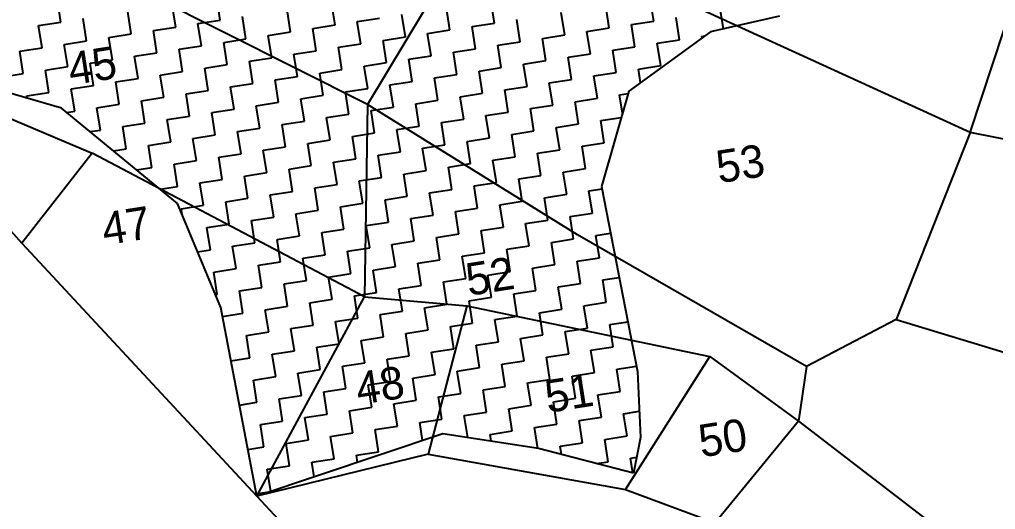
# Model space of a CAD drawing. Header units: metres. Extents: x 288492 to 290465, y 1999120 to 2001541.
# Drawn here: x 288922.2 to 289137, y 1999288.9 to 1999396.6 of the extents above; entities that cross this region are included whole.
import ezdxf
from ezdxf.enums import TextEntityAlignment as Align

# ---------------------------------------------------------------- set-up
doc = ezdxf.new("R2010")
doc.units = ezdxf.units.M
doc.header["$MEASUREMENT"] = 0
for name, color, linetype in [('POLY_HATCH', 12, 'Continuous'), ('POLY_PARCEL', 6, 'Continuous'), ('TEXT_PARCEL', 7, 'Continuous'), ('V_BOUND_LINE', 7, 'Continuous')]:
    doc.layers.add(name, color=color, linetype=linetype)
doc.styles.add('TEXT_MAP', font='KRDEV050.TTF')

# ---------------------------------------------------------------- blocks, each defined once
blk = doc.blocks.new('25')
at = {"layer": 'POLY_HATCH', "linetype": 'Continuous'}
for p, q in [((288917.42, 1999349.94), (288916.65, 1999354.99)), ((288943.47, 1999348.71), (288942.7, 1999353.77)), ((288953.58, 1999350.25), (288952.81, 1999355.3)), ((288979.63, 1999349.03), (288978.86, 1999354.08)), ((289015.79, 1999349.34), (289015.02, 1999354.39)), ((289051.95, 1999349.65), (289051.19, 1999354.71)), ((288933.35, 1999347.18), (288932.59, 1999352.24)), ((288969.52, 1999347.49), (288968.75, 1999352.55)), ((289005.68, 1999347.8), (289004.91, 1999352.86)), ((289031.73, 1999346.58), (289030.96, 1999351.64)), ((289041.84, 1999348.12), (289041.07, 1999353.17)), ((289067.75, 1999347.82), (289067.12, 1999351.95)), ((288912.36, 1999349.17), (288917.42, 1999349.94)), ((288913.13, 1999344.11), (288912.36, 1999349.17)), ((288923.24, 1999345.65), (288922.47, 1999350.7)), ((288948.52, 1999349.48), (288953.58, 1999350.25)), ((288949.29, 1999344.42), (288948.52, 1999349.48)), ((288959.4, 1999345.96), (288958.64, 1999351.01)), ((288984.69, 1999349.79), (288989.74, 1999350.56)), ((288985.45, 1999344.74), (288984.69, 1999349.79)), ((288995.57, 1999346.27), (288994.8, 1999351.33)), ((289010.73, 1999348.57), (289015.79, 1999349.34)), ((289021.61, 1999345.05), (289020.85, 1999350.1)), ((289046.9, 1999348.88), (289051.95, 1999349.65)), ((289057.78, 1999345.36), (289057.01, 1999350.42)), ((288928.3, 1999346.41), (288933.35, 1999347.18)), ((288938.41, 1999347.95), (288943.47, 1999348.71)), ((288939.18, 1999342.89), (288938.41, 1999347.95)), ((288964.46, 1999346.73), (288969.52, 1999347.49)), ((288974.57, 1999348.26), (288979.63, 1999349.03)), ((288975.34, 1999343.2), (288974.57, 1999348.26)), ((289000.62, 1999347.04), (289005.68, 1999347.8)), ((289001.39, 1999341.98), (289000.62, 1999347.04)), ((289011.5, 1999343.51), (289010.73, 1999348.57)), ((289036.78, 1999347.35), (289041.84, 1999348.12)), ((289037.55, 1999342.29), (289036.78, 1999347.35)), ((289047.66, 1999343.83), (289046.9, 1999348.88)), ((288918.19, 1999344.88), (288923.24, 1999345.65)), ((288918.95, 1999339.82), (288918.19, 1999344.88)), ((288929.07, 1999341.36), (288928.3, 1999346.41)), ((288954.35, 1999345.19), (288959.4, 1999345.96)), ((288955.11, 1999340.13), (288954.35, 1999345.19)), ((288965.23, 1999341.67), (288964.46, 1999346.73)), ((288980.4, 1999343.97), (288985.45, 1999344.74)), ((288990.51, 1999345.5), (288995.57, 1999346.27)), ((288991.28, 1999340.45), (288990.51, 1999345.5)), ((289016.56, 1999344.28), (289021.61, 1999345.05)), ((289026.67, 1999345.81), (289031.73, 1999346.58)), ((289027.44, 1999340.76), (289026.67, 1999345.81)), ((289052.72, 1999344.59), (289057.78, 1999345.36)), ((289062.83, 1999346.13), (289063.53, 1999346.23)), ((289062.89, 1999345.77), (289062.83, 1999346.13)), ((288908.07, 1999343.35), (288913.13, 1999344.11)), ((288908.84, 1999338.29), (288908.07, 1999343.35)), ((288934.12, 1999342.12), (288939.18, 1999342.89)), ((288944.23, 1999343.66), (288949.29, 1999344.42)), ((288945, 1999338.6), (288944.23, 1999343.66)), ((288970.28, 1999342.44), (288975.34, 1999343.2)), ((288981.16, 1999338.91), (288980.4, 1999343.97)), ((289006.45, 1999342.75), (289011.5, 1999343.51)), ((289007.21, 1999337.69), (289006.45, 1999342.75)), ((289017.32, 1999339.22), (289016.56, 1999344.28)), ((289042.61, 1999343.06), (289047.66, 1999343.83)), ((289043.37, 1999338), (289042.61, 1999343.06)), ((289053.49, 1999339.54), (289052.72, 1999344.59)), ((288924.01, 1999340.59), (288929.07, 1999341.36)), ((288924.78, 1999335.53), (288924.01, 1999340.59)), ((288934.89, 1999337.07), (288934.12, 1999342.12)), ((288960.17, 1999340.9), (288965.23, 1999341.67)), ((288960.94, 1999335.85), (288960.17, 1999340.9)), ((288971.05, 1999337.38), (288970.28, 1999342.44)), ((288986.22, 1999339.68), (288991.28, 1999340.45)), ((288996.33, 1999341.21), (289001.39, 1999341.98)), ((288997.1, 1999336.16), (288996.33, 1999341.21)), ((289022.38, 1999339.99), (289027.44, 1999340.76)), ((289032.49, 1999341.53), (289037.55, 1999342.29)), ((289033.26, 1999336.47), (289032.49, 1999341.53)), ((288903.78, 1999337.52), (288908.84, 1999338.29)), ((288913.9, 1999339.06), (288918.95, 1999339.82)), ((288914.66, 1999334), (288913.9, 1999339.06)), ((288939.94, 1999337.83), (288945, 1999338.6)), ((288950.06, 1999339.37), (288955.11, 1999340.13)), ((288950.82, 1999334.31), (288950.06, 1999339.37)), ((288976.11, 1999338.15), (288981.16, 1999338.91)), ((288976.87, 1999333.09), (288976.11, 1999338.15)), ((288986.99, 1999334.62), (288986.22, 1999339.68)), ((289012.27, 1999338.46), (289017.32, 1999339.22)), ((289013.04, 1999333.4), (289012.27, 1999338.46)), ((289023.15, 1999334.94), (289022.38, 1999339.99)), ((289048.43, 1999338.77), (289053.49, 1999339.54)), ((289048.9, 1999335.68), (289048.43, 1999338.77)), ((288929.83, 1999336.3), (288934.89, 1999337.07)), ((288930.6, 1999331.24), (288929.83, 1999336.3)), ((288940.71, 1999332.78), (288939.94, 1999337.83)), ((288965.99, 1999336.61), (288971.05, 1999337.38)), ((288966.76, 1999331.56), (288965.99, 1999336.61)), ((288992.04, 1999335.39), (288997.1, 1999336.16)), ((289002.16, 1999336.92), (289007.21, 1999337.69)), ((289002.92, 1999331.87), (289002.16, 1999336.92)), ((289028.2, 1999335.7), (289033.26, 1999336.47)), ((289038.32, 1999337.24), (289043.37, 1999338)), ((289039.08, 1999332.18), (289038.32, 1999337.24)), ((288909.61, 1999333.23), (288914.66, 1999334)), ((288919.72, 1999334.77), (288924.78, 1999335.53)), ((288920.49, 1999329.71), (288919.72, 1999334.77)), ((288945.77, 1999333.54), (288950.82, 1999334.31)), ((288955.88, 1999335.08), (288960.94, 1999335.85)), ((288956.65, 1999330.02), (288955.88, 1999335.08)), ((288981.93, 1999333.86), (288986.99, 1999334.62)), ((288982.7, 1999328.8), (288981.93, 1999333.86)), ((288992.81, 1999330.33), (288992.04, 1999335.39)), ((289018.09, 1999334.17), (289023.15, 1999334.94)), ((289018.86, 1999329.11), (289018.09, 1999334.17)), ((289028.97, 1999330.65), (289028.2, 1999335.7)), ((288909.69, 1999332.7), (288909.61, 1999333.23)), ((288935.66, 1999332.01), (288940.71, 1999332.78)), ((288936.42, 1999326.95), (288935.66, 1999332.01)), ((288946.53, 1999328.49), (288945.77, 1999333.54)), ((288961.7, 1999330.79), (288966.76, 1999331.56)), ((288971.82, 1999332.32), (288976.87, 1999333.09)), ((288972.58, 1999327.27), (288971.82, 1999332.32)), ((288997.87, 1999331.1), (289002.92, 1999331.87)), ((289007.98, 1999332.63), (289013.04, 1999333.4)), ((289008.75, 1999327.58), (289007.98, 1999332.63)), ((289034.03, 1999331.41), (289039.08, 1999332.18)), ((289044.14, 1999332.95), (289046.05, 1999333.24)), ((289044.77, 1999328.78), (289044.14, 1999332.95)), ((288918.69, 1999329.44), (288920.49, 1999329.71)), ((288925.54, 1999330.48), (288930.6, 1999331.24)), ((288926.31, 1999325.42), (288925.54, 1999330.48)), ((288951.59, 1999329.26), (288956.65, 1999330.02)), ((288952.36, 1999324.2), (288951.59, 1999329.26)), ((288962.47, 1999325.73), (288961.7, 1999330.79)), ((288987.75, 1999329.57), (288992.81, 1999330.33)), ((288988.52, 1999324.51), (288987.75, 1999329.57)), ((288998.63, 1999326.04), (288997.87, 1999331.1)), ((289023.91, 1999329.88), (289028.97, 1999330.65)), ((289024.68, 1999324.82), (289023.91, 1999329.88)), ((289034.79, 1999326.36), (289034.03, 1999331.41)), ((288941.48, 1999327.72), (288946.53, 1999328.49)), ((288942.25, 1999322.66), (288941.48, 1999327.72)), ((288967.53, 1999326.5), (288972.58, 1999327.27)), ((288977.64, 1999328.03), (288982.7, 1999328.8)), ((288978.41, 1999322.98), (288977.64, 1999328.03)), ((289003.69, 1999326.81), (289008.75, 1999327.58)), ((289013.8, 1999328.34), (289018.86, 1999329.11)), ((289014.57, 1999323.29), (289013.8, 1999328.34)), ((289039.85, 1999327.12), (289044.5, 1999327.83)), ((289040.62, 1999322.07), (289039.85, 1999327.12)), ((288923.97, 1999325.07), (288926.31, 1999325.42)), ((288931.37, 1999326.19), (288936.42, 1999326.95)), ((288932.13, 1999321.13), (288931.37, 1999326.19)), ((288957.41, 1999324.97), (288962.47, 1999325.73)), ((288958.18, 1999319.91), (288957.41, 1999324.97)), ((288968.29, 1999321.44), (288967.53, 1999326.5)), ((288993.58, 1999325.28), (288998.63, 1999326.04)), ((288994.34, 1999320.22), (288993.58, 1999325.28)), ((289004.46, 1999321.75), (289003.69, 1999326.81)), ((289019.63, 1999324.06), (289024.68, 1999324.82)), ((289029.74, 1999325.59), (289034.79, 1999326.36)), ((289030.51, 1999320.53), (289029.74, 1999325.59)), ((288937.19, 1999321.9), (288942.25, 1999322.66)), ((288947.3, 1999323.43), (288952.36, 1999324.2)), ((288948.07, 1999318.38), (288947.3, 1999323.43)), ((288973.35, 1999322.21), (288978.41, 1999322.98)), ((288983.46, 1999323.74), (288988.52, 1999324.51)), ((288984.23, 1999318.69), (288983.46, 1999323.74)), ((289009.51, 1999322.52), (289014.57, 1999323.29)), ((289020.39, 1999319), (289019.63, 1999324.06)), ((288929.24, 1999320.69), (288932.13, 1999321.13)), ((288937.96, 1999316.84), (288937.19, 1999321.9)), ((288963.24, 1999320.68), (288968.29, 1999321.44)), ((288964, 1999315.62), (288963.24, 1999320.68)), ((288974.12, 1999317.15), (288973.35, 1999322.21)), ((288999.4, 1999320.99), (289004.46, 1999321.75)), ((289000.17, 1999315.93), (288999.4, 1999320.99)), ((289010.28, 1999317.47), (289009.51, 1999322.52)), ((289025.45, 1999319.77), (289030.51, 1999320.53)), ((289035.56, 1999321.3), (289040.62, 1999322.07)), ((289036.33, 1999316.24), (289035.56, 1999321.3)), ((288943.01, 1999317.61), (288948.07, 1999318.38)), ((288953.13, 1999319.14), (288958.18, 1999319.91)), ((288953.89, 1999314.09), (288953.13, 1999319.14)), ((288979.17, 1999317.92), (288984.23, 1999318.69)), ((288989.29, 1999319.45), (288994.34, 1999320.22)), ((288990.05, 1999314.4), (288989.29, 1999319.45)), ((289015.34, 1999318.23), (289020.39, 1999319)), ((289016.1, 1999313.18), (289015.34, 1999318.23)), ((289026.22, 1999314.71), (289025.45, 1999319.77)), ((288934.52, 1999316.32), (288937.96, 1999316.84)), ((288943.78, 1999312.55), (288943.01, 1999317.61)), ((288969.06, 1999316.39), (288974.12, 1999317.15)), ((288969.83, 1999311.33), (288969.06, 1999316.39)), ((288979.94, 1999312.86), (288979.17, 1999317.92)), ((289005.22, 1999316.7), (289010.28, 1999317.47)), ((289005.99, 1999311.64), (289005.22, 1999316.7)), ((289031.27, 1999315.48), (289036.33, 1999316.24)), ((288948.84, 1999313.32), (288953.89, 1999314.09)), ((288958.95, 1999314.85), (288964, 1999315.62)), ((288959.72, 1999309.8), (288958.95, 1999314.85)), ((288985, 1999313.63), (288990.05, 1999314.4)), ((288995.11, 1999315.16), (289000.17, 1999315.93)), ((288995.88, 1999310.11), (288995.11, 1999315.16)), ((289021.16, 1999313.94), (289026.22, 1999314.71)), ((289021.93, 1999308.89), (289021.16, 1999313.94)), ((289032.04, 1999310.42), (289031.27, 1999315.48)), ((288939.79, 1999311.95), (288943.78, 1999312.55)), ((288949.6, 1999308.26), (288948.84, 1999313.32)), ((288974.88, 1999312.1), (288979.94, 1999312.86)), ((288975.65, 1999307.04), (288974.88, 1999312.1)), ((288985.76, 1999308.57), (288985, 1999313.63)), ((289000.93, 1999310.88), (289005.99, 1999311.64)), ((289011.05, 1999312.41), (289016.1, 1999313.18)), ((289011.81, 1999307.35), (289011.05, 1999312.41)), ((289037.1, 1999311.19), (289040.07, 1999311.64)), ((288954.66, 1999309.03), (288959.72, 1999309.8)), ((288964.77, 1999310.56), (288969.83, 1999311.33)), ((288965.54, 1999305.51), (288964.77, 1999310.56)), ((288990.82, 1999309.34), (288995.88, 1999310.11)), ((288991.59, 1999304.28), (288990.82, 1999309.34)), ((289001.7, 1999305.82), (289000.93, 1999310.88)), ((289026.98, 1999309.65), (289032.04, 1999310.42)), ((289027.75, 1999304.6), (289026.98, 1999309.65)), ((289037.86, 1999306.13), (289037.1, 1999311.19)), ((288944.55, 1999307.5), (288949.6, 1999308.26)), ((288944.74, 1999306.19), (288944.55, 1999307.5)), ((288955.43, 1999303.97), (288954.66, 1999309.03)), ((288980.71, 1999307.81), (288985.76, 1999308.57)), ((288981.47, 1999302.75), (288980.71, 1999307.81)), ((289006.76, 1999306.59), (289011.81, 1999307.35)), ((289016.87, 1999308.12), (289021.93, 1999308.89)), ((289017.64, 1999303.06), (289016.87, 1999308.12)), ((288960.48, 1999304.74), (288965.54, 1999305.51)), ((288970.6, 1999306.27), (288975.65, 1999307.04)), ((288971.36, 1999301.22), (288970.6, 1999306.27)), ((288996.64, 1999305.05), (289001.7, 1999305.82)), ((288997.41, 1999300), (288996.64, 1999305.05)), ((289007.52, 1999301.53), (289006.76, 1999306.59)), ((289032.81, 1999305.36), (289037.86, 1999306.13)), ((289033.57, 1999300.31), (289032.81, 1999305.36)), ((288950.37, 1999303.21), (288955.43, 1999303.97)), ((288951.14, 1999298.15), (288950.37, 1999303.21)), ((288961.25, 1999299.68), (288960.48, 1999304.74)), ((288976.42, 1999301.98), (288981.47, 1999302.75)), ((288986.53, 1999303.52), (288991.59, 1999304.28)), ((288987.3, 1999298.46), (288986.53, 1999303.52)), ((289012.58, 1999302.3), (289017.64, 1999303.06)), ((289022.69, 1999303.83), (289027.75, 1999304.6)), ((289023.46, 1999298.77), (289022.69, 1999303.83)), ((288966.31, 1999300.45), (288971.36, 1999301.22)), ((288967.07, 1999295.39), (288966.31, 1999300.45)), ((288977.19, 1999296.93), (288976.42, 1999301.98)), ((289002.47, 1999300.76), (289007.52, 1999301.53)), ((289003.23, 1999295.71), (289002.47, 1999300.76)), ((289013.35, 1999297.24), (289012.58, 1999302.3)), ((289038.63, 1999301.07), (289041.98, 1999301.58)), ((289039.4, 1999296.02), (289038.63, 1999301.07)), ((288956.19, 1999298.92), (288961.25, 1999299.68)), ((288956.96, 1999293.86), (288956.19, 1999298.92)), ((288982.24, 1999297.69), (288987.3, 1999298.46)), ((288992.35, 1999299.23), (288997.41, 1999300)), ((288993.12, 1999294.17), (288992.35, 1999299.23)), ((289018.4, 1999298.01), (289023.46, 1999298.77)), ((289028.52, 1999299.54), (289033.57, 1999300.31)), ((289029.28, 1999294.48), (289028.52, 1999299.54)), ((288948.23, 1999297.71), (288951.14, 1999298.15)), ((288972.13, 1999296.16), (288977.19, 1999296.93)), ((288972.9, 1999291.1), (288972.13, 1999296.16)), ((288983.01, 1999292.64), (288982.24, 1999297.69)), ((289008.29, 1999296.47), (289013.35, 1999297.24)), ((289009.06, 1999291.42), (289008.29, 1999296.47)), ((289019.17, 1999292.95), (289018.4, 1999298.01)), ((289034.34, 1999295.25), (289039.4, 1999296.02)), ((288951.9, 1999293.09), (288956.96, 1999293.86)), ((288962.02, 1999294.63), (288967.07, 1999295.39)), ((288962.78, 1999289.57), (288962.02, 1999294.63)), ((288988.06, 1999293.41), (288993.12, 1999294.17)), ((288998.18, 1999294.94), (289003.23, 1999295.71)), ((288998.94, 1999289.88), (288998.18, 1999294.94)), ((289024.23, 1999293.72), (289029.28, 1999294.48)), ((289035.11, 1999290.19), (289034.34, 1999295.25)), ((288952.67, 1999288.04), (288951.9, 1999293.09)), ((288977.95, 1999291.87), (288983.01, 1999292.64)), ((288978.72, 1999286.81), (288977.95, 1999291.87)), ((288988.83, 1999288.35), (288988.06, 1999293.41)), ((289014.11, 1999292.18), (289019.17, 1999292.95)), ((289014.88, 1999287.13), (289014.11, 1999292.18)), ((289024.99, 1999288.66), (289024.23, 1999293.72)), ((288957.73, 1999288.8), (288962.78, 1999289.57)), ((288967.84, 1999290.34), (288972.9, 1999291.1)), ((288968.61, 1999285.28), (288967.84, 1999290.34)), ((288993.89, 1999289.12), (288998.94, 1999289.88)), ((289004, 1999290.65), (289009.06, 1999291.42)), ((289004.77, 1999285.59), (289004, 1999290.65)), ((289030.05, 1999289.43), (289035.11, 1999290.19)), ((289030.82, 1999284.37), (289030.05, 1999289.43)), ((289040.16, 1999290.96), (289043.89, 1999291.53)), ((289040.93, 1999285.9), (289040.16, 1999290.96)), ((288952.24, 1999287.97), (288952.67, 1999288.04)), ((288958.49, 1999283.75), (288957.73, 1999288.8)), ((288983.78, 1999287.58), (288988.83, 1999288.35)), ((288984.54, 1999282.53), (288983.78, 1999287.58)), ((288994.66, 1999284.06), (288993.89, 1999289.12)), ((289019.94, 1999287.89), (289024.99, 1999288.66)), ((289020.7, 1999282.84), (289019.94, 1999287.89)), ((288963.55, 1999284.51), (288968.61, 1999285.28)), ((288973.66, 1999286.05), (288978.72, 1999286.81)), ((288974.43, 1999280.99), (288973.66, 1999286.05)), ((288999.71, 1999284.83), (289004.77, 1999285.59)), ((289009.82, 1999286.36), (289014.88, 1999287.13)), ((289010.59, 1999281.3), (289009.82, 1999286.36)), ((289035.87, 1999285.14), (289040.93, 1999285.9)), ((289036.64, 1999280.08), (289035.87, 1999285.14)), ((288953.82, 1999283.04), (288958.49, 1999283.75)), ((288964.32, 1999279.46), (288963.55, 1999284.51)), ((288989.6, 1999283.29), (288994.66, 1999284.06)), ((288990.37, 1999278.24), (288989.6, 1999283.29)), ((289000.48, 1999279.77), (288999.71, 1999284.83)), ((289015.65, 1999282.07), (289020.7, 1999282.84)), ((289025.76, 1999283.6), (289030.82, 1999284.37)), ((289026.53, 1999278.55), (289025.76, 1999283.6)), ((288969.37, 1999280.22), (288974.43, 1999280.99)), ((288979.49, 1999281.76), (288984.54, 1999282.53)), ((288980.25, 1999276.7), (288979.49, 1999281.76)), ((289005.53, 1999280.54), (289010.59, 1999281.3)), ((289006.3, 1999275.48), (289005.53, 1999280.54)), ((289016.41, 1999277.01), (289015.65, 1999282.07)), ((289041.7, 1999280.85), (289045.8, 1999281.47)), ((289042.46, 1999275.79), (289041.7, 1999280.85)), ((288959.26, 1999278.69), (288964.32, 1999279.46)), ((288960.03, 1999273.63), (288959.26, 1999278.69)), ((288970.14, 1999275.17), (288969.37, 1999280.22)), ((288995.42, 1999279), (289000.48, 1999279.77)), ((288996.19, 1999273.95), (288995.42, 1999279)), ((289021.47, 1999277.78), (289026.53, 1999278.55)), ((289031.58, 1999279.31), (289036.64, 1999280.08)), ((289032.35, 1999274.26), (289031.58, 1999279.31)), ((288975.2, 1999275.94), (288980.25, 1999276.7)), ((288985.31, 1999277.47), (288990.37, 1999278.24)), ((288986.08, 1999272.41), (288985.31, 1999277.47)), ((289011.36, 1999276.25), (289016.41, 1999277.01)), ((289012.13, 1999271.19), (289011.36, 1999276.25)), ((289022.24, 1999272.72), (289021.47, 1999277.78)), ((288965.08, 1999274.4), (288970.14, 1999275.17)), ((288965.85, 1999269.35), (288965.08, 1999274.4)), ((288975.96, 1999270.88), (288975.2, 1999275.94)), ((288991.13, 1999273.18), (288996.19, 1999273.95)), ((289001.25, 1999274.71), (289006.3, 1999275.48)), ((289002.01, 1999269.66), (289001.25, 1999274.71)), ((289027.29, 1999273.49), (289032.35, 1999274.26)), ((289037.41, 1999275.03), (289042.46, 1999275.79)), ((289038.17, 1999269.97), (289037.41, 1999275.03)), ((288955.71, 1999272.98), (288960.03, 1999273.63)), ((288981.02, 1999271.65), (288986.08, 1999272.41)), ((288991.9, 1999268.12), (288991.13, 1999273.18)), ((289017.18, 1999271.96), (289022.24, 1999272.72)), ((289017.95, 1999266.9), (289017.18, 1999271.96)), ((289028.06, 1999268.43), (289027.29, 1999273.49)), ((288970.91, 1999270.11), (288975.96, 1999270.88)), ((288971.67, 1999265.06), (288970.91, 1999270.11)), ((288981.79, 1999266.59), (288981.02, 1999271.65)), ((288996.96, 1999268.89), (289002.01, 1999269.66)), ((289007.07, 1999270.42), (289012.13, 1999271.19)), ((289007.84, 1999265.37), (289007.07, 1999270.42)), ((289033.12, 1999269.2), (289038.17, 1999269.97)), ((289043.23, 1999270.74), (289047.71, 1999271.42)), ((289044, 1999265.68), (289043.23, 1999270.74)), ((288960.79, 1999268.58), (288965.85, 1999269.35)), ((288961.56, 1999263.52), (288960.79, 1999268.58)), ((288986.84, 1999267.36), (288991.9, 1999268.12)), ((288987.61, 1999262.3), (288986.84, 1999267.36)), ((288997.72, 1999263.83), (288996.96, 1999268.89)), ((289023, 1999267.67), (289028.06, 1999268.43)), ((289023.77, 1999262.61), (289023, 1999267.67)), ((289033.88, 1999264.15), (289033.12, 1999269.2)), ((288966.62, 1999264.29), (288971.67, 1999265.06)), ((288976.73, 1999265.82), (288981.79, 1999266.59)), ((288977.5, 1999260.77), (288976.73, 1999265.82)), ((289002.78, 1999264.6), (289007.84, 1999265.37)), ((289012.89, 1999266.13), (289017.95, 1999266.9)), ((289013.66, 1999261.08), (289012.89, 1999266.13)), ((289038.94, 1999264.91), (289044, 1999265.68)), ((288957.6, 1999262.92), (288961.56, 1999263.52)), ((288967.38, 1999259.23), (288966.62, 1999264.29)), ((288992.67, 1999263.07), (288997.72, 1999263.83)), ((288993.43, 1999258.01), (288992.67, 1999263.07)), ((289003.55, 1999259.54), (289002.78, 1999264.6)), ((289028.83, 1999263.38), (289033.88, 1999264.15)), ((289029.59, 1999258.32), (289028.83, 1999263.38)), ((289039.71, 1999259.86), (289038.94, 1999264.91)), ((288972.44, 1999260), (288977.5, 1999260.77)), ((288982.55, 1999261.53), (288987.61, 1999262.3)), ((288983.32, 1999256.48), (288982.55, 1999261.53)), ((289008.6, 1999260.31), (289013.66, 1999261.08)), ((289018.72, 1999261.84), (289023.77, 1999262.61)), ((289019.48, 1999256.79), (289018.72, 1999261.84)), ((289044.76, 1999260.62), (289048.31, 1999261.16)), ((289045.53, 1999255.57), (289044.76, 1999260.62)), ((288962.33, 1999258.47), (288967.38, 1999259.23)), ((288963.09, 1999253.41), (288962.33, 1999258.47)), ((288973.21, 1999254.94), (288972.44, 1999260)), ((288998.49, 1999258.78), (289003.55, 1999259.54)), ((288999.11, 1999254.69), (288998.49, 1999258.78)), ((289009.36, 1999255.32), (289008.6, 1999260.31)), ((289034.65, 1999259.09), (289039.71, 1999259.86)), ((289035.42, 1999254.03), (289034.65, 1999259.09)), ((288978.26, 1999255.71), (288983.32, 1999256.48)), ((288988.38, 1999257.24), (288993.43, 1999258.01)), ((288989.14, 1999252.19), (288988.38, 1999257.24)), ((289014.43, 1999256.02), (289019.48, 1999256.79)), ((289024.54, 1999257.56), (289029.59, 1999258.32)), ((289025.26, 1999252.83), (289024.54, 1999257.56)), ((288968.15, 1999254.18), (288973.21, 1999254.94)), ((288968.92, 1999249.12), (288968.15, 1999254.18)), ((288979.03, 1999250.65), (288978.26, 1999255.71)), ((289014.66, 1999254.49), (289014.43, 1999256.02)), ((289030.36, 1999253.27), (289035.42, 1999254.03)), ((289040.47, 1999254.8), (289045.53, 1999255.57)), ((289041.24, 1999249.74), (289040.47, 1999254.8)), ((288959.49, 1999252.86), (288963.09, 1999253.41)), ((288984.09, 1999251.42), (288989.14, 1999252.19)), ((289030.64, 1999251.43), (289030.36, 1999253.27)), ((288973.97, 1999249.89), (288979.03, 1999250.65)), ((288974.48, 1999246.55), (288973.97, 1999249.89)), ((288984.33, 1999249.8), (288984.09, 1999251.42)), ((289038.59, 1999249.34), (289041.24, 1999249.74)), ((289046.3, 1999250.51), (289047.68, 1999250.72)), ((289046.8, 1999247.18), (289046.3, 1999250.51)), ((288963.86, 1999248.35), (288968.92, 1999249.12)), ((288964.63, 1999243.3), (288963.86, 1999248.35)), ((288961.38, 1999242.8), (288964.63, 1999243.3))]:
    blk.add_line(p, q, dxfattribs=at)
at = {"layer": 'POLY_HATCH'}
for p, q in [((289080.51, 1999350.67), (289064.83, 1999347.17)), ((289064.83, 1999347.17), (289046.2, 1999333.74)), ((288917.51, 1999330.42), (288892.37, 1999337.77)), ((289046.2, 1999333.74), (289039.98, 1999312.13)), ((288943.71, 1999308.7), (288917.51, 1999330.42)), ((289039.98, 1999312.13), (289047.95, 1999270.17)), ((288953.44, 1999285.05), (288943.71, 1999308.7)), ((288961.49, 1999242.25), (288953.44, 1999285.05)), ((289047.95, 1999270.17), (289048.55, 1999255.19)), ((289003.7, 1999256.2), (288961.49, 1999242.25)), ((289025.44, 1999252.8), (289003.7, 1999256.2)), ((289048.55, 1999255.19), (289046.98, 1999247.13)), ((289046.98, 1999247.13), (289025.44, 1999252.8))]:
    blk.add_line(p, q, dxfattribs=at)
at = {"layer": 'POLY_PARCEL'}
for p, q in [((289123.64, 1999324.09), (289151.26, 1999407)), ((288986.91, 1999330.94), (288866.13, 1999392.39)), ((289123.64, 1999324.09), (289044.15, 1999360.82)), ((288999.73, 1999352.01), (288986.91, 1999330.94)), ((288868.95, 1999343.81), (288924.39, 1999320.21)), ((288986.91, 1999330.94), (288986.04, 1999287.32)), ((289034.47, 1999301.21), (288986.91, 1999330.94)), ((289123.64, 1999324.09), (289106.66, 1999281.76)), ((289179.31, 1999312.96), (289123.64, 1999324.09)), ((288924.39, 1999320.21), (288908.38, 1999299.81)), ((288986.04, 1999287.32), (288924.39, 1999320.21)), ((289086.28, 1999271.19), (289034.47, 1999301.21)), ((288961.49, 1999242.25), (288986.04, 1999287.32)), ((288986.04, 1999287.32), (289009.28, 1999285.23)), ((289009.28, 1999285.23), (289000.35, 1999251.61)), ((289009.28, 1999285.23), (289064.41, 1999273.48)), ((289106.66, 1999281.76), (289086.28, 1999271.19)), ((289106.66, 1999281.76), (289173.98, 1999261.05)), ((289045.1, 1999243.43), (289064.41, 1999273.48)), ((289064.41, 1999273.48), (289084.42, 1999258.75)), ((289086.28, 1999271.19), (289084.42, 1999258.75)), ((289084.42, 1999258.75), (289065.45, 1999235.77)), ((289084.42, 1999258.75), (289118.34, 1999232.56)), ((289000.35, 1999251.61), (288961.49, 1999242.25)), ((289000.35, 1999251.61), (289045.1, 1999243.43)), ((289045.1, 1999243.43), (289065.45, 1999235.77))]:
    blk.add_line(p, q, dxfattribs=at)
at = {"layer": 'V_BOUND_LINE'}
for p, q in [((288868.95, 1999343.81), (288908.38, 1999299.81)), ((288908.38, 1999299.81), (288961.49, 1999242.25)), ((288961.49, 1999242.25), (289023.84, 1999174.67))]:
    blk.add_line(p, q, dxfattribs=at)
at = {"layer": 'TEXT_PARCEL', "style": 'TEXT_MAP'}
for s, p in [('45', (288924.51, 1999340)), ('53', (289071.46, 1999317.25)), ('47', (288932.01, 1999303.72)), ('52', (289014.55, 1999291.92)), ('48', (288989.49, 1999267.3)), ('51', (289032.4, 1999265.27)), ('50', (289067.22, 1999255.09))]:
    blk.add_text(s, height=7.365, rotation=8.6241, dxfattribs=at).set_placement(p, align=Align.MIDDLE)

msp = doc.modelspace()

# ---------------------------------------------------------------- block references
at = {"xscale": 0.9698261639439751, "yscale": 0.9698261639439751, "zscale": 0.9698261639439751, "rotation": 0.222768048152709}
msp.add_blockref('25', (16272.72, 59299.43), dxfattribs=at)

doc.saveas('drawing.dxf')
